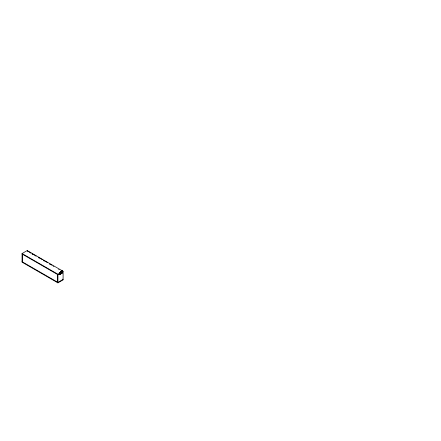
<?xml version="1.0" encoding="UTF-8"?>
<svg xmlns="http://www.w3.org/2000/svg" width="441" height="441" viewBox="0 0 441 441"><rect width="100%" height="100%" fill="white"/><g stroke="black" fill="none" stroke-linecap="round" stroke-linejoin="round"><path stroke-width="0.66" d="M61.475 272.345C60.5 274.285 64.915 270.554 60.197 273.811M59.778 273.773L59.375 273.966L59.634 273.591M60.362 273.867C61.376 273.657 58.251 273.437 59.739 274.01C59.403 273.255 59.237 274.236 59.91 274.203M59.392 273.431L59.744 274.015M60.285 273.795L60.604 273.563M61.806 272.577L61.977 272.34L61.701 272.461M61.911 272.306L61.635 272.422M62.583 271.965C62.198 271.86 62.754 271.987 62.142 272.488M59.678 274.004L59.276 273.497M59.722 273.657L59.348 273.459L59.529 273.96M61.387 272.863L61.591 273.166L60.197 273.971M61.398 272.527L61.806 272.014M61.376 272.345L61.376 271.728L60.064 272.472L60.174 272.792M62.302 271.959L61.812 271.992M59.915 274.296L60.56 272.147M61.216 271.992C59.91 273.089 60.582 271.821 61.475 272.428M60.825 272.053L60.626 272.521L60.345 272.323C59.767 273.486 61.784 271.915 60.197 273.018L59.811 272.742L60.456 272.373L60.064 272.472M61.056 272.428L61.095 271.38L62.087 270.785L62.666 271.116L62.666 272.808L60.004 274.296L59.314 273.949L59.314 273.376L59.982 273.839M61.101 271.513L62.043 270.967L62.628 271.303L61.679 271.849L61.101 271.513L62.043 270.884L62.666 271.243L59.811 272.792M60.775 272.273L61.084 271.954M61.299 272.378L61.376 271.987M60.445 273.47L60.246 273.767M22.072 253.536L27.232 250.554L63.096 271.259L63.096 279.875L57.909 282.868L22.05 262.163L22.072 253.536L57.936 274.241L60.841 272.593M22.888 254.005L22.48 254.242L22.48 261.915M32.138 254.005L32.673 254.253M34.437 255.113L33.896 254.749M38.262 257.318L38.885 257.753M43.549 260.372L44.177 260.956L43.593 260.62M45.897 261.728L45.357 261.37M49.723 263.939L50.346 264.368M53.207 266.193L53.874 266.281M62.628 271.143L62.666 272.808M62.633 271.711L61.983 272.466L62.55 272.103M60.456 273.216L57.936 274.71L22.072 254.005M59.915 273.674L60.241 273.911M62.666 272.709L61.718 273.304M57.909 282.394L63.096 279.401L62.688 279.164M60.064 272.731L60.434 272.643M62.098 272.08L62.236 272.395M27.728 251.188L28.268 251.624M28.61 251.695L29.189 252.031M29.492 252.208L30.071 252.544M30.953 253.051L30.374 252.991M32.717 254.071L32.094 253.834M33.014 254.242L33.555 254.678M34.778 255.262L35.363 255.593M36.239 256.105L35.66 256.045M39.188 257.803L39.723 258.239M40.07 258.316L40.649 258.647M40.952 258.823L41.531 259.159M42.413 259.666L41.829 259.606M44.475 260.857L45.015 261.293M46.239 261.877L46.818 262.213M47.077 262.412L47.7 262.72M50.649 264.418L51.184 264.854M51.525 264.931L52.11 265.267M59.16 269.335L58.581 269.275M27.64 251.265L27.232 250.554M62.561 271.43L63.096 271.733M38.306 257.566L38.885 257.902M49.767 264.187L50.346 264.517M61.095 271.38L61.679 271.849L61.056 271.447M61.707 272.946L61.448 272.72M60.456 272.472L60.753 273.652M61.42 273.525L60.604 273.999M59.811 272.742L60.56 272.692M60.841 273.437L59.893 273.541L59.893 272.792M60.197 274.087L60.197 272.968M22.05 261.689L57.936 282.383M59.789 273.938L59.866 274.225M60.257 272.571L60.174 272.532M57.936 274.241L57.909 282.868M57.528 274.473L57.528 282.146M62.098 272.014L62.093 272.036"/></g></svg>
